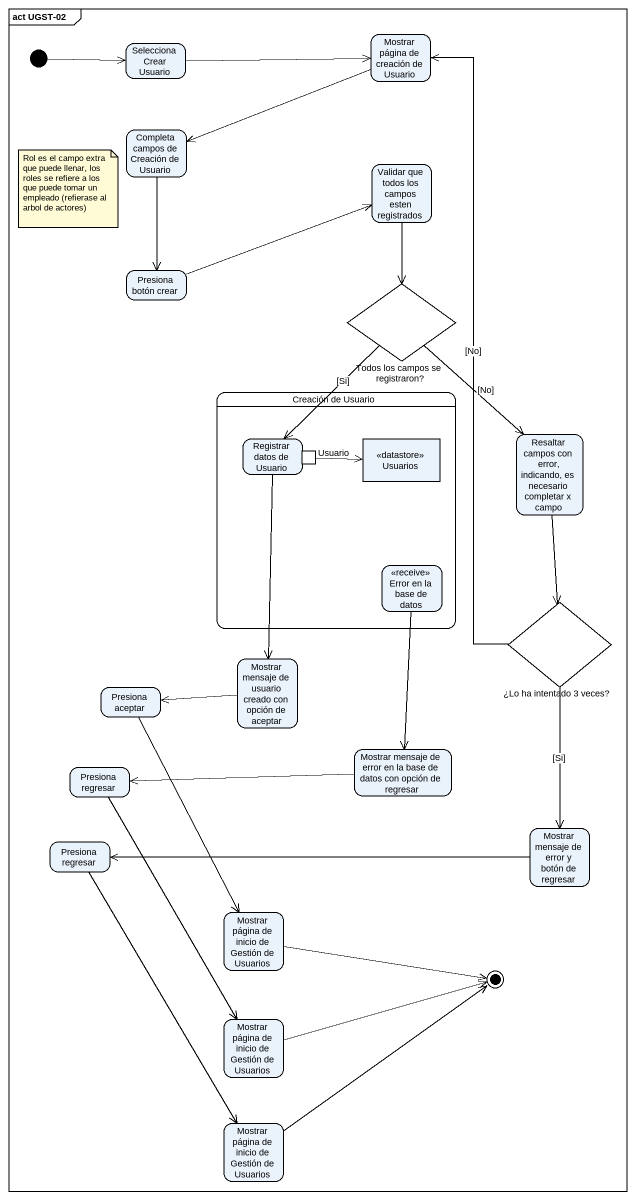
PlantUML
@startuml
mainframe act UGST-02
hide empty description
state "Selecciona Crear Usuario" as Selecciona_Crear_Usuario
state "Mostrar página de creación de Usuario" as Mostrar_página_de_creación
state "Completa campos de Creación de Usuario" as Completa_campos_de_Creación
state "Validar que todos los campos esten registrados" as Validar_que_todos_los
state "Presiona botón crear" as Presiona_botón_crear
state "Todos los campos se registraron?" as Todos_los_campos_se <<choice>>
state "Creación de Usuario" as Creación_de_Usuario {
  state "Registrar datos de Usuario" as Registrar_datos_de_Usuario {
    state Usuario <<outputPin>>
  }
  state Usuarios <<datastore>>
  state "Error en la base de datos" as Error_en_la_base_de_datos <<receive>>
}
state "Resaltar campos con error, indicando, es necesario completar x campo" as Resaltar_campos_con_error
state "¿Lo ha intentado 3 veces?" as Lo_ha_intentado_3_veces <<choice>>
state "Mostrar mensaje de usuario creado con opción de aceptar" as Mostrar_mensaje_de_usuario
state "Presiona aceptar" as Presiona_aceptar
state "Presiona regresar" as Presiona_regresar
state "Mostrar mensaje de error en la base de datos con opción de regresar" as Mostrar_mensaje_de_error_en
state "Presiona regresar" as Presiona_regresar_2
state "Mostrar mensaje de error y botón de regresar" as Mostrar_mensaje_de_error_y
state "Mostrar página de inicio de Gestión de Usuarios" as Mostrar_página_de_inicio_de
state "Mostrar página de inicio de Gestión de Usuarios" as Mostrar_página_de_inicio_de_2
state "Mostrar página de inicio de Gestión de Usuarios" as Mostrar_página_de_inicio_de_3
[*] -right-> Selecciona_Crear_Usuario
Selecciona_Crear_Usuario -right-> Mostrar_página_de_creación
Mostrar_página_de_creación -left-> Completa_campos_de_Creación
Completa_campos_de_Creación --> Presiona_botón_crear
Validar_que_todos_los --> Todos_los_campos_se
Presiona_botón_crear -right-> Validar_que_todos_los
Todos_los_campos_se --> Resaltar_campos_con_error : [No]
Todos_los_campos_se --> Registrar_datos_de_Usuario : [Si]
Resaltar_campos_con_error --> Lo_ha_intentado_3_veces
Registrar_datos_de_Usuario --> Mostrar_mensaje_de_usuario
Usuario -right-> Usuarios
Error_en_la_base_de_datos --> Mostrar_mensaje_de_error_en
Lo_ha_intentado_3_veces -up-> Mostrar_página_de_creación : [No]
Lo_ha_intentado_3_veces --> Mostrar_mensaje_de_error_y : [Si]
Mostrar_mensaje_de_usuario -left-> Presiona_aceptar
Presiona_aceptar --> Mostrar_página_de_inicio_de
Presiona_regresar --> Mostrar_página_de_inicio_de_2
Mostrar_mensaje_de_error_en -left-> Presiona_regresar
Presiona_regresar_2 --> Mostrar_página_de_inicio_de_3
Mostrar_mensaje_de_error_y -left-> Presiona_regresar_2
Mostrar_página_de_inicio_de -right-> [*]
Mostrar_página_de_inicio_de_2 -right-> [*]
Mostrar_página_de_inicio_de_3 -up-> [*]
note as N1
  Rol es el campo extra que puede llenar, los roles se refiere a los que puede tomar un empleado (refierase al arbol de actores)
end note
@enduml
